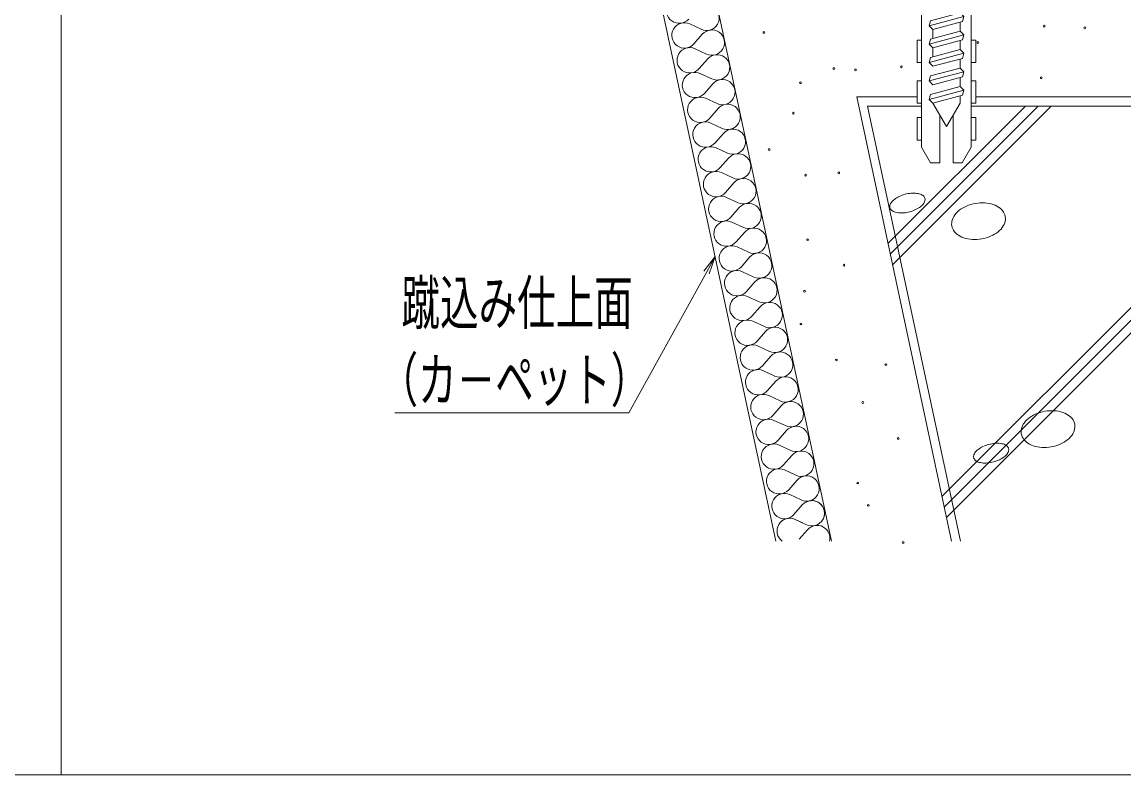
# Model space of a CAD drawing. Units: millimetres, scale not verified. Extents: x -400 to 400, y -277 to 277.
# Drawn here: x -185.4 to -63.5, y -277 to -193.8 of the extents above; entities that cross this region are included whole.
import ezdxf
from ezdxf.enums import TextEntityAlignment as Align

# ---------------------------------------------------------------- set-up
doc = ezdxf.new("R2010")
doc.units = ezdxf.units.MM
doc.header["$LTSCALE"] = 2
for name, color, linetype, lineweight in [('0-0_zumenwaku', 6, 'Continuous', 9), ('0-5_5', 1, 'Continuous', 9), ('0-6_3', 5, 'Continuous', 9), ('0-7_4', 6, 'Continuous', 9), ('0-D_6文字', 2, 'Continuous', 9)]:
    doc.layers.add(name, color=color, linetype=linetype, lineweight=lineweight)
doc.styles.add('ＭＳ ゴシック', font='')
doc.styles.get('ＭＳ ゴシック').set_extended_font_data('MS Gothic')

# ---------------------------------------------------------------- blocks, each defined once
blk = doc.blocks.new('MLeader14')
at = {"layer": '0-D_6文字'}
blk.add_line((-109.964, -221.315), (-108.706, -219.724), dxfattribs=at)
at = {"layer": '0-D_6文字', "color": 1}
blk.add_line((-118.955, -237.005), (-144.148, -237.005), dxfattribs=at)
at = {"layer": '0-D_6文字'}
blk.add_lwpolyline([(-109.38, -221.637), (-108.706, -219.724), (-109.672, -221.476)], dxfattribs=at)
at = {"layer": '0-D_6文字', "color": 1}
blk.add_lwpolyline([(-109.672, -221.476), (-118.235, -237.005), (-118.955, -237.005)], dxfattribs=at)
at = {"layer": '0-D_6文字', "style": 'ＭＳ ゴシック', "width": 0.65}
for s, p in [('蹴込み仕上面', (-143.401, -228.661)), ('（カ－ペット）', (-145.828, -237.194))]:
    blk.add_text(s, height=4.809, dxfattribs=at).set_placement(p, align=Align.BOTTOM_LEFT)

msp = doc.modelspace()

# ---------------------------------------------------------------- linework, layer by layer
at = {"layer": '0-0_zumenwaku'}
msp.add_line((-181.023, 276.969), (-181.023, -277.031), dxfattribs=at)
msp.add_lwpolyline([(-400.023, -277.031), (399.977, -277.031), (399.977, 276.969), (-400.023, 276.969)], close=True, dxfattribs=at)
at = {"layer": '0-5_5'}
for p, q in [((-93.047, -202.077), (-82.558, -251.189)), ((-86.368, -202.077), (-93.047, -202.077)), ((-11.866, -202.077), (-79.868, -202.077)), ((-91.843, -203.077), (-85.868, -203.077)), ((-91.843, -203.077), (-81.567, -251.189)), ((-80.368, -203.077), (-11.866, -203.077))]:
    msp.add_line(p, q, dxfattribs=at)
at = {"layer": '0-6_3'}
for p, q in [((-111.252, -179.076), (-95.851, -251.189)), ((-116.618, -182.679), (-101.986, -251.189)), ((-110.241, -194.592), (-111.511, -194.004)), ((-111.045, -196.195), (-110.124, -195.14)), ((-109.659, -197.331), (-110.929, -196.742)), ((-110.463, -198.933), (-109.542, -197.879)), ((-109.077, -200.07), (-110.347, -199.481)), ((-109.881, -201.672), (-108.96, -200.618)), ((-108.494, -202.809), (-109.765, -202.22)), ((-83.613, -246.248), (-39.442, -202.077)), ((-38.028, -202.077), (-83.364, -247.413)), ((-83.115, -248.579), (-36.613, -202.077)), ((-109.299, -204.411), (-108.378, -203.357)), ((-74.369, -203.077), (-89.584, -218.291)), ((-89.335, -219.456), (-72.955, -203.077)), ((-89.086, -220.622), (-71.541, -203.077)), ((-107.912, -205.548), (-109.182, -204.959)), ((-108.717, -207.15), (-107.796, -206.095)), ((-107.33, -208.286), (-108.6, -207.698)), ((-108.135, -209.889), (-107.214, -208.834)), ((-106.748, -211.025), (-108.018, -210.436)), ((-107.552, -212.627), (-106.631, -211.573)), ((-106.166, -213.764), (-107.436, -213.175)), ((-106.97, -215.366), (-106.049, -214.312)), ((-105.584, -216.503), (-106.854, -215.914)), ((-106.388, -218.105), (-105.467, -217.051)), ((-105.001, -219.242), (-106.272, -218.653)), ((-105.806, -220.844), (-104.885, -219.789)), ((-104.419, -221.98), (-105.689, -221.392)), ((-105.224, -223.583), (-104.303, -222.528)), ((-103.837, -224.719), (-105.107, -224.13)), ((-104.642, -226.322), (-103.721, -225.267)), ((-103.255, -227.458), (-104.525, -226.869)), ((-104.059, -229.06), (-103.139, -228.006)), ((-102.673, -230.197), (-103.943, -229.608)), ((-103.477, -231.799), (-102.556, -230.745)), ((-102.091, -232.936), (-103.361, -232.347)), ((-102.895, -234.538), (-101.974, -233.483)), ((-101.509, -235.675), (-102.779, -235.086)), ((-102.313, -237.277), (-101.392, -236.222)), ((-100.926, -238.413), (-102.197, -237.825)), ((-101.731, -240.016), (-100.81, -238.961)), ((-100.344, -241.152), (-101.614, -240.563)), ((-101.149, -242.754), (-100.228, -241.7)), ((-99.762, -243.891), (-101.032, -243.302)), ((-100.567, -245.493), (-99.646, -244.439)), ((-99.18, -246.63), (-100.45, -246.041)), ((-99.984, -248.232), (-99.064, -247.178)), ((-99.984, -248.232), (-99.064, -247.178)), ((-99.022, -249.172), (-99.868, -248.78)), ((-98.598, -249.369), (-99.868, -248.78)), ((-99.402, -250.971), (-98.481, -249.916))]:
    msp.add_line(p, q, dxfattribs=at)
at = {"layer": '0-6_3', "color": 2}
for points in [[(-85.5, -213.283), (-85.53, -213.201), (-85.574, -213.123), (-85.632, -213.051), (-85.705, -212.984), (-85.79, -212.923), (-85.888, -212.869), (-85.997, -212.823), (-86.118, -212.783), (-86.248, -212.752), (-86.388, -212.728), (-86.535, -212.712), (-86.69, -212.705), (-86.85, -212.706), (-87.014, -212.716), (-87.182, -212.734), (-87.351, -212.759), (-87.521, -212.793), (-87.69, -212.835), (-87.858, -212.883), (-88.022, -212.939), (-88.182, -213.002), (-88.335, -213.07), (-88.483, -213.144), (-88.622, -213.223), (-88.752, -213.306), (-88.872, -213.393), (-88.981, -213.484), (-89.078, -213.576), (-89.162, -213.671), (-89.234, -213.766), (-89.292, -213.862), (-89.335, -213.957), (-89.365, -214.051), (-89.379, -214.143), (-89.379, -214.232), (-89.363, -214.318), (-89.333, -214.4), (-89.289, -214.478), (-89.231, -214.551)], [(-89.231, -214.551), (-89.158, -214.617), (-89.073, -214.678), (-88.975, -214.732), (-88.866, -214.779), (-88.745, -214.818), (-88.615, -214.85), (-88.475, -214.873), (-88.328, -214.889), (-88.173, -214.896), (-88.013, -214.895), (-87.849, -214.885), (-87.682, -214.868), (-87.512, -214.842), (-87.342, -214.808), (-87.173, -214.767), (-87.005, -214.718), (-86.841, -214.662), (-86.682, -214.6), (-86.528, -214.531), (-86.381, -214.457), (-86.241, -214.378), (-86.111, -214.295), (-85.991, -214.208), (-85.882, -214.118), (-85.785, -214.025), (-85.701, -213.931), (-85.629, -213.835), (-85.571, -213.74), (-85.528, -213.645), (-85.498, -213.551), (-85.484, -213.459), (-85.484, -213.369), (-85.5, -213.283)], [(-76.614, -215.284), (-76.656, -215.114), (-76.72, -214.95), (-76.805, -214.792), (-76.911, -214.641), (-77.038, -214.5), (-77.184, -214.369), (-77.348, -214.248), (-77.529, -214.139), (-77.725, -214.043), (-77.936, -213.961), (-78.159, -213.892), (-78.392, -213.838), (-78.635, -213.799), (-78.885, -213.776), (-79.14, -213.767), (-79.398, -213.774), (-79.657, -213.797), (-79.916, -213.835), (-80.172, -213.888), (-80.424, -213.955), (-80.669, -214.037), (-80.906, -214.132), (-81.132, -214.24), (-81.347, -214.359), (-81.548, -214.49), (-81.734, -214.631), (-81.903, -214.78), (-82.055, -214.938), (-82.188, -215.102), (-82.301, -215.271), (-82.393, -215.444), (-82.464, -215.62), (-82.512, -215.798), (-82.539, -215.976), (-82.542, -216.152), (-82.523, -216.326), (-82.482, -216.495), (-82.418, -216.66), (-82.333, -216.818)], [(-82.333, -216.818), (-82.226, -216.968), (-82.1, -217.109), (-81.954, -217.241), (-81.79, -217.361), (-81.609, -217.47), (-81.412, -217.566), (-81.202, -217.648), (-80.979, -217.717), (-80.745, -217.771), (-80.503, -217.81), (-80.253, -217.834), (-79.998, -217.842), (-79.74, -217.835), (-79.48, -217.812), (-79.221, -217.774), (-78.965, -217.721), (-78.714, -217.654), (-78.469, -217.572), (-78.232, -217.477), (-78.005, -217.369), (-77.791, -217.25), (-77.59, -217.119), (-77.404, -216.979), (-77.234, -216.829), (-77.082, -216.672), (-76.949, -216.508), (-76.837, -216.338), (-76.744, -216.165), (-76.674, -215.989), (-76.625, -215.811), (-76.599, -215.634), (-76.595, -215.457), (-76.614, -215.284)], [(-68.928, -238.272), (-68.969, -238.103), (-69.033, -237.938), (-69.118, -237.78), (-69.225, -237.63), (-69.352, -237.489), (-69.497, -237.357), (-69.661, -237.237), (-69.842, -237.128), (-70.039, -237.032), (-70.249, -236.95), (-70.472, -236.881), (-70.706, -236.827), (-70.949, -236.788), (-71.198, -236.764), (-71.453, -236.756), (-71.711, -236.763), (-71.971, -236.786), (-72.23, -236.824), (-72.486, -236.877), (-72.737, -236.944), (-72.982, -237.026), (-73.219, -237.121), (-73.446, -237.228), (-73.66, -237.348), (-73.861, -237.479), (-74.047, -237.619), (-74.217, -237.769), (-74.369, -237.926), (-74.502, -238.09), (-74.615, -238.26), (-74.707, -238.433), (-74.777, -238.609), (-74.826, -238.787), (-74.852, -238.964), (-74.856, -239.141), (-74.837, -239.314), (-74.795, -239.484), (-74.732, -239.648), (-74.646, -239.806)], [(-74.646, -239.806), (-74.54, -239.957), (-74.413, -240.098), (-74.267, -240.229), (-74.103, -240.35), (-73.922, -240.459), (-73.726, -240.555), (-73.515, -240.637), (-73.292, -240.706), (-73.059, -240.76), (-72.816, -240.799), (-72.566, -240.822), (-72.312, -240.831), (-72.053, -240.824), (-71.794, -240.801), (-71.535, -240.763), (-71.279, -240.71), (-71.027, -240.643), (-70.782, -240.561), (-70.546, -240.466), (-70.319, -240.358), (-70.104, -240.239), (-69.903, -240.108), (-69.717, -239.967), (-69.548, -239.818), (-69.396, -239.66), (-69.263, -239.496), (-69.15, -239.327), (-69.058, -239.154), (-68.987, -238.978), (-68.939, -238.8), (-68.913, -238.622), (-68.909, -238.446), (-68.928, -238.272)], [(-76.24, -240.937), (-76.27, -240.855), (-76.314, -240.777), (-76.373, -240.705), (-76.445, -240.638), (-76.531, -240.577), (-76.628, -240.523), (-76.738, -240.476), (-76.858, -240.437), (-76.989, -240.405), (-77.128, -240.382), (-77.276, -240.366), (-77.43, -240.359), (-77.59, -240.36), (-77.754, -240.37), (-77.922, -240.388), (-78.091, -240.413), (-78.261, -240.447), (-78.431, -240.489), (-78.598, -240.537), (-78.762, -240.593), (-78.922, -240.655), (-79.076, -240.724), (-79.223, -240.798), (-79.362, -240.877), (-79.492, -240.96), (-79.612, -241.047), (-79.721, -241.138), (-79.818, -241.23), (-79.903, -241.324), (-79.974, -241.42), (-80.032, -241.515), (-80.076, -241.611), (-80.105, -241.705), (-80.119, -241.797), (-80.119, -241.886), (-80.104, -241.972), (-80.074, -242.054), (-80.03, -242.132), (-79.971, -242.205)], [(-79.971, -242.205), (-79.899, -242.271), (-79.813, -242.332), (-79.716, -242.386), (-79.606, -242.433), (-79.486, -242.472), (-79.355, -242.504), (-79.215, -242.527), (-79.068, -242.543), (-78.914, -242.55), (-78.754, -242.549), (-78.59, -242.539), (-78.422, -242.521), (-78.253, -242.496), (-78.083, -242.462), (-77.913, -242.42), (-77.746, -242.372), (-77.582, -242.316), (-77.422, -242.254), (-77.268, -242.185), (-77.121, -242.111), (-76.982, -242.032), (-76.852, -241.949), (-76.732, -241.862), (-76.623, -241.771), (-76.526, -241.679), (-76.441, -241.585), (-76.37, -241.489), (-76.312, -241.394), (-76.268, -241.298), (-76.239, -241.205), (-76.225, -241.112), (-76.225, -241.023), (-76.24, -240.937)]]:
    msp.add_lwpolyline(points, dxfattribs=at)
for centre in [(-103.304, -194.936), (-72.291, -194.245), (-67.806, -194.428), (-88.108, -198.74), (-95.572, -198.936), (-93.189, -199.066), (-72.629, -199.946), (-99.274, -200.497), (-100.054, -203.865), (-102.72, -207.893), (-98.692, -210.712), (-95.031, -210.456), (-98.477, -217.852), (-94.449, -220.671), (-98.816, -223.552), (-99.213, -227.176), (-95.292, -231.152), (-89.823, -231.668), (-92.367, -235.848), (-88.446, -239.824), (-92.928, -244.754), (-91.768, -247.223), (-87.905, -251.345)]:
    msp.add_circle(centre, 0.1, dxfattribs=at)
at = {"layer": '0-6_3'}
for centre, start, end in [((-112.682, -192.535), 65.1301, 318.8699), ((-109.652, -193.322), 245.1301, 138.8699), ((-112.1, -195.274), 65.1301, 318.8699), ((-109.07, -196.061), 245.1301, 138.8699), ((-111.518, -198.013), 65.1301, 318.8699), ((-108.488, -198.8), 245.1301, 138.8699), ((-110.935, -200.751), 65.1301, 318.8699), ((-107.906, -201.539), 245.1301, 138.8699), ((-110.353, -203.49), 65.1301, 318.8699), ((-107.323, -204.277), 245.1301, 138.8699), ((-109.771, -206.229), 65.1301, 318.8699), ((-106.741, -207.016), 245.1301, 138.8699), ((-109.189, -208.968), 65.1301, 318.8699), ((-106.159, -209.755), 245.1301, 138.8699), ((-108.607, -211.707), 65.1301, 318.8699), ((-105.577, -212.494), 245.1301, 138.8699), ((-108.025, -214.445), 65.1301, 318.8699), ((-104.995, -215.233), 245.1301, 138.8699), ((-107.443, -217.184), 65.1301, 318.8699), ((-104.413, -217.971), 245.1301, 138.8699), ((-106.86, -219.923), 65.1301, 318.8699), ((-103.831, -220.71), 245.1301, 138.8699), ((-106.278, -222.662), 65.1301, 318.8699), ((-103.248, -223.449), 245.1301, 138.8699), ((-105.696, -225.401), 65.1301, 318.8699), ((-102.666, -226.188), 245.1301, 138.8699), ((-105.114, -228.139), 65.1301, 318.8699), ((-102.084, -228.927), 245.1301, 138.8699), ((-104.532, -230.878), 65.1301, 318.8699), ((-101.502, -231.666), 245.1301, 138.8699), ((-103.95, -233.617), 65.1301, 318.8699), ((-100.92, -234.404), 245.1301, 138.8699), ((-103.368, -236.356), 65.1301, 318.8699), ((-100.338, -237.143), 245.1301, 138.8699), ((-102.785, -239.095), 65.1301, 318.8699), ((-99.755, -239.882), 245.1301, 138.8699), ((-102.203, -241.834), 65.1301, 318.8699), ((-99.173, -242.621), 245.1301, 138.8699), ((-101.621, -244.572), 65.1301, 318.8699), ((-98.591, -245.36), 245.1301, 138.8699), ((-101.039, -247.311), 65.1301, 318.8699), ((-98.009, -248.098), 324.71754, 138.8699), ((-98.009, -248.098), 245.1301, 138.8699), ((-100.457, -250.05), 65.1301, 234.41275), ((-100.457, -250.05), 65.1301, 157.15072), ((-97.427, -250.837), 345.46885, 138.8699)]:
    msp.add_arc(centre, 1.4, start, end, dxfattribs=at)
at = {"layer": '0-7_4'}
for p, q in [((-85.868, -182.077), (-85.868, -207.615)), ((-85.026, -194.2), (-84.618, -194.608)), ((-81.618, -193.804), (-81.618, -194.804)), ((-84.618, -196.643), (-84.618, -197.643)), ((-81.21, -197.248), (-81.359, -197.805)), ((-86.368, -198.277), (-85.868, -198.277)), ((-81.359, -197.805), (-84.618, -198.679)), ((-79.868, -198.277), (-80.368, -198.277)), ((-85.026, -200.306), (-81.21, -199.283)), ((-81.618, -198.875), (-84.877, -199.748)), ((-81.618, -199.91), (-81.618, -200.91)), ((-81.359, -201.876), (-84.618, -202.749)), ((-81.21, -201.318), (-81.359, -201.876)), ((-79.868, -202.777), (-80.368, -202.777))]:
    msp.add_line(p, q, dxfattribs=at)
for points in [[(-81.368, -209.347), (-80.368, -207.615), (-80.368, -182.077)], [(-84.618, -195.608), (-84.618, -194.608), (-81.359, -193.735), (-81.21, -193.177), (-85.026, -194.2), (-84.877, -193.642), (-81.618, -192.769), (-81.21, -193.177)], [(-81.21, -195.212), (-81.618, -194.804), (-84.877, -195.677), (-85.026, -196.235)], [(-86.368, -198.277), (-86.368, -195.777), (-85.868, -195.777)], [(-81.618, -195.839), (-81.618, -196.839), (-84.877, -197.713), (-85.026, -198.27), (-84.618, -198.679)], [(-79.868, -198.277), (-79.868, -195.777), (-80.368, -195.777)], [(-85.026, -198.27), (-81.21, -197.248), (-81.618, -196.839)], [(-84.618, -200.714), (-81.359, -199.841), (-81.21, -199.283), (-81.618, -198.875), (-81.618, -197.875)], [(-84.877, -199.748), (-85.026, -200.306), (-84.618, -200.714)], [(-85.868, -200.277), (-86.368, -200.277), (-86.368, -202.777), (-85.868, -202.777)], [(-85.026, -202.341), (-81.21, -201.318), (-81.618, -200.91), (-84.877, -201.783)], [(-79.868, -202.777), (-79.868, -200.277), (-80.368, -200.277)], [(-84.877, -201.783), (-85.026, -202.341), (-84.618, -202.749), (-83.118, -205.347), (-81.618, -202.749), (-81.618, -201.945)], [(-85.868, -204.347), (-86.368, -204.347), (-86.368, -206.847), (-85.868, -206.847)], [(-85.868, -207.615), (-84.868, -209.347), (-83.868, -209.347), (-83.868, -204.048)], [(-82.368, -204.048), (-82.368, -209.347), (-81.368, -209.347)], [(-80.368, -206.847), (-79.868, -206.847), (-79.868, -204.347), (-80.368, -204.347)]]:
    msp.add_lwpolyline(points, dxfattribs=at)
msp.add_lwpolyline([(-81.359, -195.77), (-81.21, -195.212), (-85.026, -196.235), (-84.618, -196.643)], close=True, dxfattribs=at)
msp.add_circle((-79.638, -196.055), 0.1, dxfattribs=at)

# ---------------------------------------------------------------- block references
at = {"layer": '0-D_6文字'}
msp.add_blockref('MLeader14', (0, 0), dxfattribs=at)

doc.saveas('drawing.dxf')
